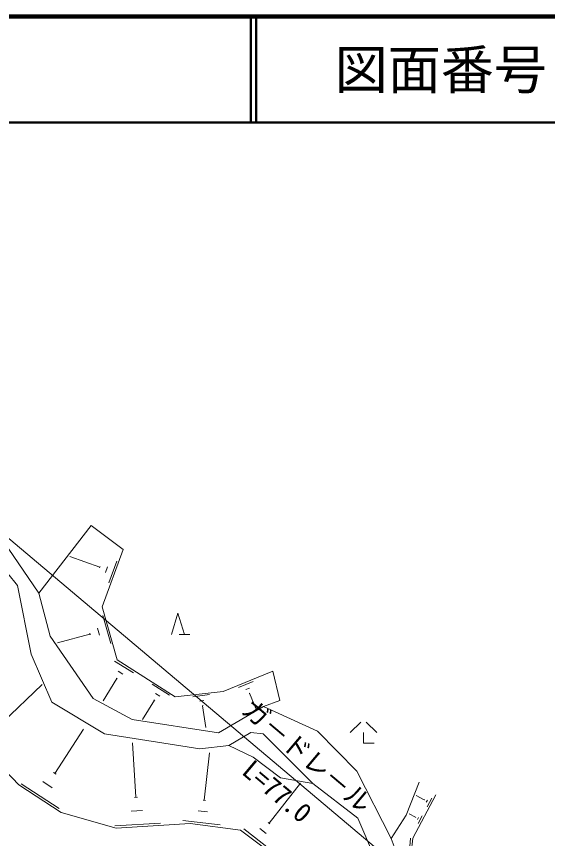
# Model space of a CAD drawing. Units: millimetres, scale not verified. Extents: x 40000 to 680000, y 20000 to 380000.
# Drawn here: x 486654 to 536680, y 302558 to 380000 of the extents above; entities that cross this region are included whole.
import ezdxf
from ezdxf.enums import TextEntityAlignment as Align

# ---------------------------------------------------------------- set-up
doc = ezdxf.new("R2010")
doc.units = ezdxf.units.MM
doc.header["$LTSCALE"] = 1000
for name, color, linetype, lineweight in [('M-BGD', 7, 'Continuous', 13), ('M-STR-STRC', 7, 'Continuous', 13), ('M-TTL', 2, 'Continuous', 140), ('M-TTL-LINE', 7, 'Continuous', 50)]:
    doc.layers.add(name, color=color, linetype=linetype, lineweight=lineweight)
doc.layers.add('M-TTL-TXT', color=7, linetype='Continuous')
doc.styles.add('@ＭＳ ゴシック', font='')
doc.styles.add('ＭＳ ゴシック', font='')
doc.styles.get('@ＭＳ ゴシック').set_extended_font_data('@MS Gothic')
doc.styles.get('ＭＳ ゴシック').set_extended_font_data('MS Gothic')

msp = doc.modelspace()

# ---------------------------------------------------------------- linework, layer by layer
at = {"layer": 'M-BGD'}
for p, q in [((488751, 325676), (484506, 331907)), ((493679, 332033), (488751, 325676)), ((496715, 329789), (493679, 332033)), ((486767, 326404), (482788, 331232)), ((494507, 328111), (491669, 329129)), ((494732, 324381), (496715, 329789)), ((496110, 328697), (495372, 326639)), ((494530, 328175), (494484, 328047)), ((495217, 328147), (495032, 327632)), ((486767, 326404), (488029, 319927)), ((489838, 321625), (488751, 325676)), ((496138, 319398), (494732, 324381)), ((501271, 321787), (501871, 323787)), ((501871, 323787), (502471, 321787)), ((494805, 323585), (495531, 320930)), ((494281, 322372), (494462, 321708)), ((493894, 315753), (489838, 321625)), ((493575, 321822), (490510, 320984)), ((493552, 321905), (493598, 321739)), ((501971, 321787), (502971, 321787)), ((488029, 319927), (490000, 315413)), ((495885, 319274), (497682, 318167)), ((501602, 315920), (496138, 319398)), ((496227, 318320), (496676, 318043)), ((506115, 316420), (510812, 318316)), ((510812, 318316), (511450, 315572)), ((496119, 317642), (494810, 315517)), ((496063, 317677), (496175, 317608)), ((485340, 313487), (489073, 317067)), ((499432, 317089), (501070, 316080)), ((507583, 316797), (508957, 317352)), ((499743, 316219), (500153, 315967)), ((501602, 315920), (506115, 316420)), ((503256, 315904), (504836, 316132)), ((508265, 316593), (508608, 316731)), ((508560, 316233), (508646, 316267)), ((508603, 316250), (509189, 314798)), ((494950, 312410), (490000, 315413)), ((497545, 313774), (493894, 315753)), ((499645, 315601), (498519, 313773)), ((499594, 315633), (499696, 315570)), ((503917, 315515), (504312, 315572)), ((509933, 315003), (511450, 315572)), ((486879, 307619), (479907, 314887)), ((504133, 315063), (504232, 315077)), ((504183, 315070), (504480, 313012)), ((509933, 315003), (505674, 312515)), ((515023, 312668), (509933, 315003)), ((505674, 312515), (497545, 313774)), ((519092, 313535), (518092, 312535)), ((519592, 313535), (520592, 312535)), ((490271, 308701), (492974, 312860)), ((494950, 312410), (503940, 311014)), ((506662, 311335), (508721, 312561)), ((508721, 312561), (509881, 312418)), ((509881, 312418), (514563, 307746)), ((518715, 308918), (515023, 312668)), ((519342, 312535), (519342, 311535)), ((497911, 306444), (497596, 311569)), ((503940, 311014), (506662, 311335)), ((508957, 310214), (506662, 311335)), ((519342, 311535), (520342, 311535)), ((504340, 306172), (504852, 310627)), ((508957, 310214), (511540, 308271)), ((490159, 308773), (490383, 308628)), ((511540, 308271), (514563, 307746)), ((521944, 302573), (518715, 308918)), ((486879, 307619), (490876, 305022)), ((487093, 307719), (490664, 305398)), ((489128, 307920), (490021, 307340)), ((510447, 304001), (513397, 307770)), ((514563, 307746), (518806, 304477)), ((524593, 307873), (523377, 304750)), ((526170, 306684), (523979, 302604)), ((497778, 306435), (498045, 306452)), ((504230, 306184), (504450, 306159)), ((525063, 306218), (524318, 306620)), ((525077, 306244), (525050, 306193)), ((525365, 306188), (525254, 305983)), ((525776, 306363), (525335, 305543)), ((497455, 305126), (498526, 305192)), ((503779, 305166), (504659, 305065)), ((496062, 303551), (490876, 305022)), ((521700, 297726), (518806, 304477)), ((523377, 304750), (521944, 302573)), ((524251, 304561), (523644, 304888)), ((524263, 304584), (524239, 304539)), ((524514, 304535), (524418, 304356)), ((524874, 304688), (524488, 303971)), ((495929, 303743), (500210, 304007)), ((503032, 303980), (496062, 303551)), ((502337, 304262), (505858, 303857)), ((507753, 303359), (503032, 303980)), ((510370, 304061), (510523, 303941)), ((511718, 300383), (507753, 303359)), ((508073, 303490), (510521, 301574)), ((509566, 303506), (510178, 303027)), ((524751, 295025), (521944, 302573)), ((523778, 302603), (523695, 301826)), ((523979, 302604), (523832, 301223))]:
    msp.add_line(p, q, dxfattribs=at)
at = {"layer": 'M-STR-STRC'}
msp.add_line((543915, 281984), (480990, 334974), dxfattribs=at)
at = {"layer": 'M-TTL'}
msp.add_line((680000, 380000), (40000, 380000), dxfattribs=at)
at = {"layer": 'M-TTL-LINE'}
for p, q in [((508747, 380000), (508747, 370000)), ((509247, 380000), (509247, 370000)), ((40000, 370000), (680000, 370000))]:
    msp.add_line(p, q, dxfattribs=at)

# ---------------------------------------------------------------- texts
at = {"layer": 'M-STR-STRC', "style": 'ＭＳ ゴシック'}
msp.add_text('ガ－ドレ－ル', height=1833, rotation=319.899, dxfattribs=at).set_placement((513097, 309244), align=Align.BOTTOM_CENTER)
at = {"layer": 'M-STR-STRC', "style": '@ＭＳ ゴシック'}
msp.add_text('L=77.0', height=1833, rotation=319.899, dxfattribs=at).set_placement((511808, 307714), align=Align.TOP_CENTER)
at = {"layer": 'M-TTL-TXT', "style": 'ＭＳ ゴシック'}
msp.add_text('図面番号', height=3666, dxfattribs=at).set_placement((526622, 375000), align=Align.MIDDLE_CENTER)

doc.saveas('drawing.dxf')
